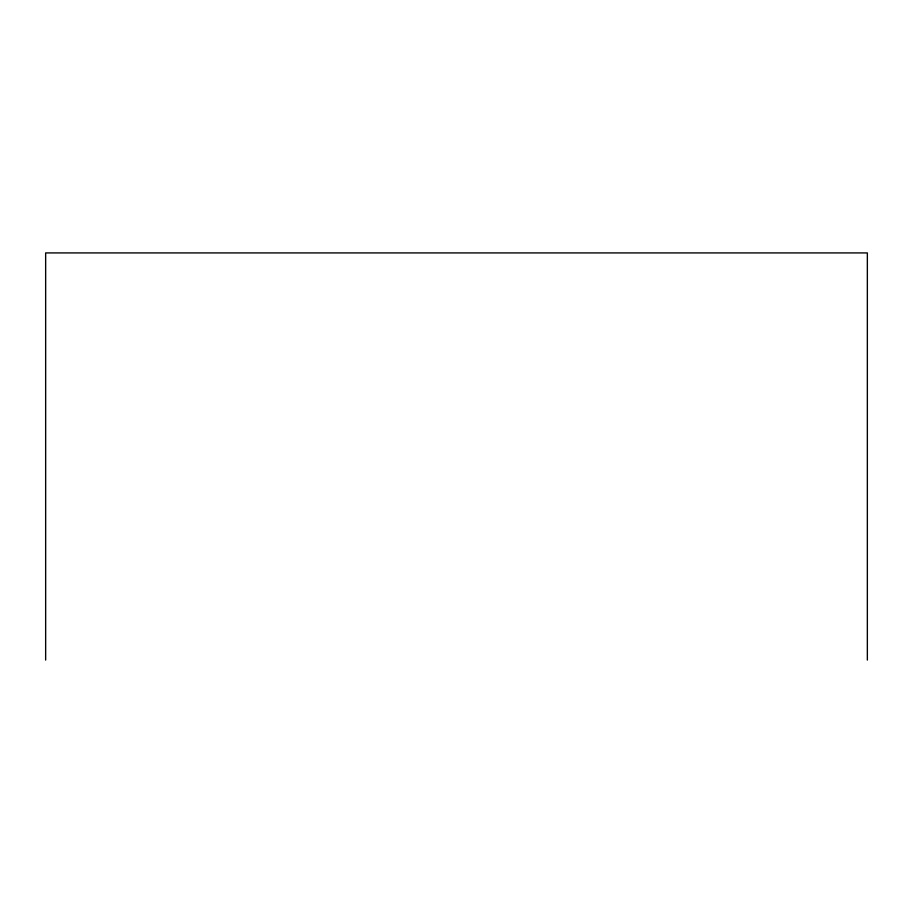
<?xml version="1.0" encoding="UTF-8"?>
<svg xmlns="http://www.w3.org/2000/svg" width="913" height="913" viewBox="0 0 913 913"><rect width="100%" height="100%" fill="white"/><g stroke="black" fill="none" stroke-linecap="round" stroke-linejoin="round"><path stroke-width="1.37" d="M867.35 660.076L867.35 252.924L45.65 252.924L45.65 660.076"/></g></svg>
